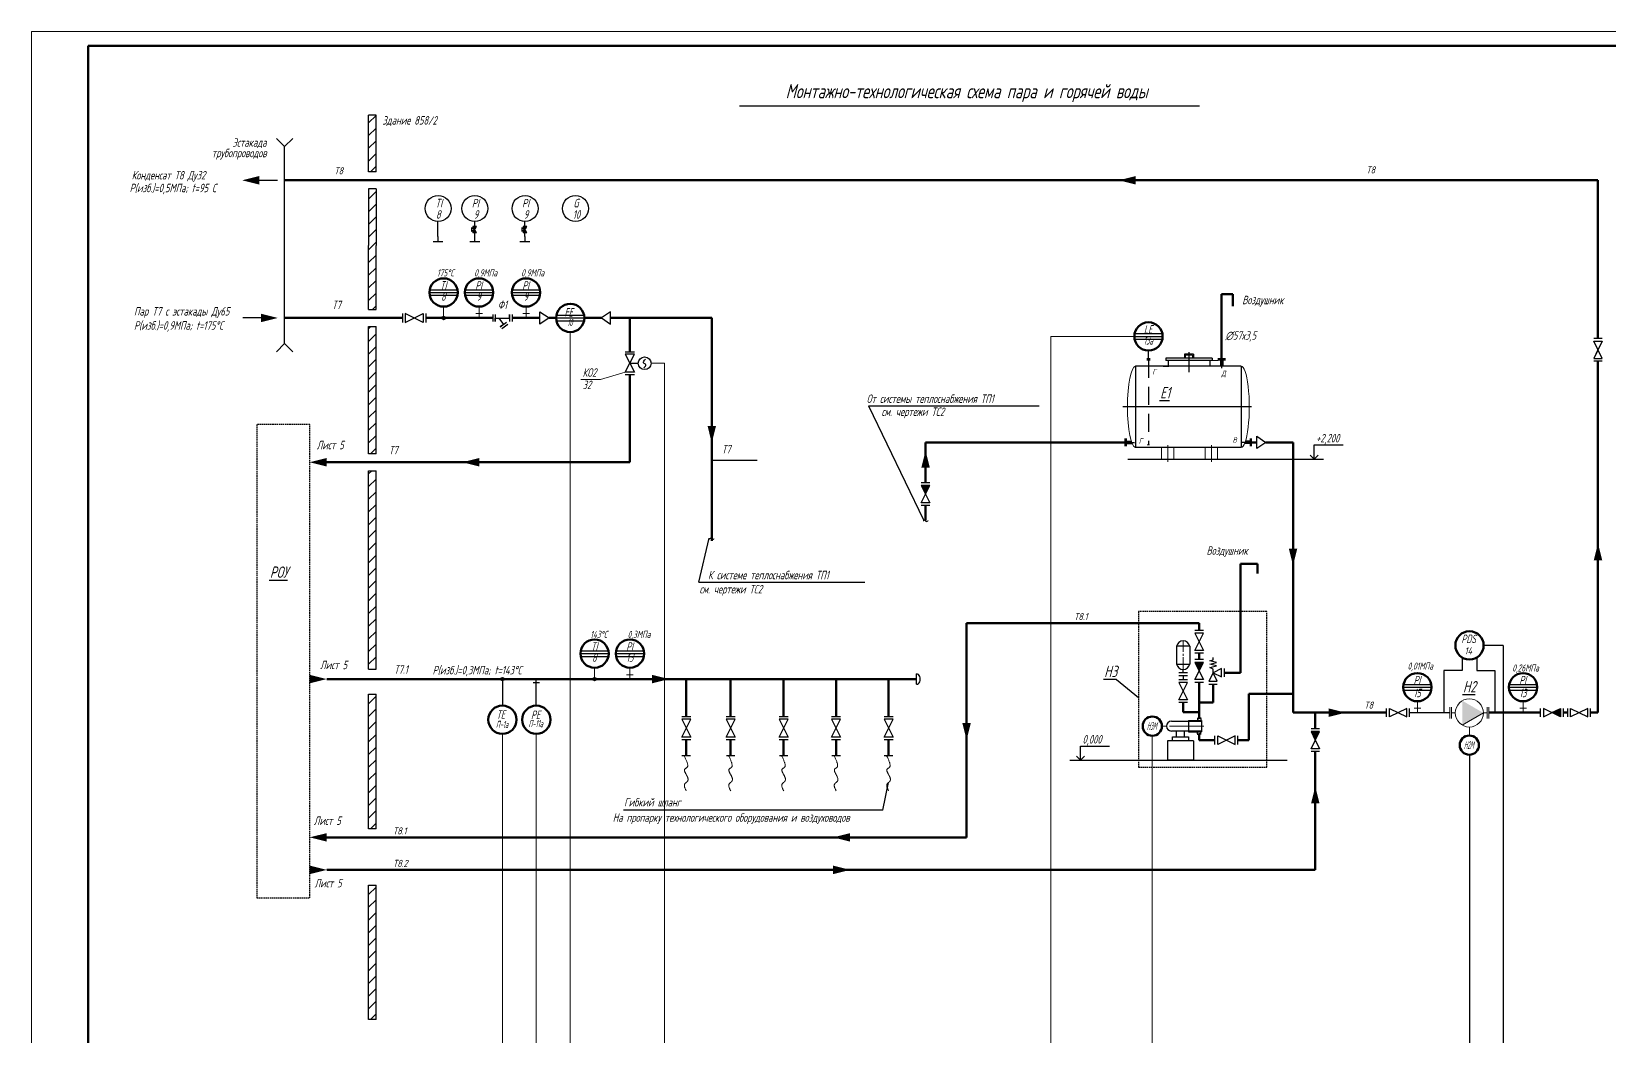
# Model space of a CAD drawing. Header units: millimetres. Extents: x -680 to 9204, y -4430 to 7779.
# Drawn here: x 3794 to 4352, y 4747 to 5103 of the extents above; entities that cross this region are included whole.
import ezdxf
from ezdxf.enums import TextEntityAlignment as Align

# ---------------------------------------------------------------- set-up
doc = ezdxf.new("R2010")
doc.units = ezdxf.units.MM
for name, pattern in [('DASHED', [0.75, 0.5, -0.25]), ('HIDDEN', [9.525, 6.35, -3.175]), ('ОСЕВАЯ', [21.5, 17, -1.5, 1.5, -1.5])]:
    doc.linetypes.add(name, pattern=pattern)
doc.layers.get('Defpoints').update_dxf_attribs({"color": 33})
for name, color, linetype in [('TX', 7, 'Continuous'), ('Слой М50', 3, 'Continuous'), ('ТХ_Арматура', 142, 'Continuous'), ('ТХ_Воздушник', 181, 'Continuous'), ('ТХ_Засечки', 1, 'Continuous'), ('ТХ_Оборудование', 6, 'Continuous'), ('ТХ_ПАР', 2, 'Continuous'), ('ТХ_Текст', 30, 'Continuous')]:
    doc.layers.add(name, color=color, linetype=linetype)
for name, color, linetype, lineweight in [('Выноска', 137, 'Continuous', 20), ('Датчики', 31, 'Continuous', 50), ('ИО_ Т8 Конденсат', 120, 'Continuous', 20), ('Связи', 95, 'Continuous', 25), ('Текст_КИП', 2, 'Continuous', 25), ('Толст.рамка', 7, 'Continuous', 60), ('Тонк.рамка', 10, 'Continuous', 20), ('ТХ_Оси', 5, 'ОСЕВАЯ', 9)]:
    doc.layers.add(name, color=color, linetype=linetype, lineweight=lineweight)
doc.styles.add('Simplex', font='simplex.shx', dxfattribs={"width": 0.7, "oblique": 15})
doc.styles.add('Симплекс', font='simplex.shx', dxfattribs={"width": 0.7, "oblique": 15, "height": 250})
pattern_1 = [(45, (32312.7787, 136424.6515), (-2.24506403, 2.24506403), [])]

# ---------------------------------------------------------------- blocks, each defined once
blk = doc.blocks.new('_GATEV')
at = {"flags": 128}
blk.add_lwpolyline([(4, -2), (-4, 2), (-4, -2), (4, 2), (4, -2)], dxfattribs=at)
blk = doc.blocks.new('A$C428F2FC1')
at = {"layer": 'Defpoints', "ltscale": 0.2}
for p, q in [((-5, -4), (5, -4)), ((-5, -5), (5, -5)), ((-5, -6), (5, -6))]:
    blk.add_line(p, q, dxfattribs=at)
at = {"layer": 'Датчики', "color": 4}
blk.add_circle((0, -5), 5, dxfattribs=at)

msp = doc.modelspace()

# ---------------------------------------------------------------- hatches: boundary and pattern name
at = {"layer": 'Связи'}
h = msp.add_hatch(color=256, dxfattribs=at)
edge = h.paths.add_edge_path()
edge.add_arc((3939.394, 5001.56), 0.606, 0, 360)
h = msp.add_hatch(color=256, dxfattribs=at)
edge = h.paths.add_edge_path()
edge.add_arc((3960.193, 4873.809), 0.606, 0, 360)
h = msp.add_hatch(color=256, dxfattribs=at)
edge = h.paths.add_edge_path()
edge.add_arc((3992.793, 4873.809), 0.606, 0, 360)
at = {"layer": 'ТХ_Арматура'}
h = msp.add_hatch(color=256, dxfattribs=at)
h.dxf.hatch_style = 1
h.paths.add_polyline_path([(4108.361, 4942.285), (4109.881, 4939.245), (4111.401, 4942.285)])
h = msp.add_hatch(color=256, dxfattribs=at)
h.dxf.hatch_style = 1
h.paths.add_polyline_path([(4205.131, 4879.734), (4206.651, 4876.694), (4208.171, 4879.734)])
h = msp.add_hatch(color=256, dxfattribs=at)
h.dxf.hatch_style = 1
h.paths.add_polyline_path([(4334.479, 4860.419), (4331.439, 4861.939), (4334.479, 4863.459)])
h = msp.add_hatch(color=256, dxfattribs=at)
h.dxf.hatch_style = 1
h.paths.add_polyline_path([(4246.213, 4855.236), (4247.733, 4852.196), (4249.253, 4855.236)])
at = {"layer": 'ТХ_Оборудование', "lineweight": 20, "ltscale": 400}
h = msp.add_hatch(color=256, dxfattribs=at)
h.dxf.hatch_style = 1
h.paths.add_polyline_path([(4299.734, 4857.521), (4307.143, 4861.869), (4299.734, 4866.147)])
at = {"layer": 'ТХ_Текст'}
h = msp.add_hatch(dxfattribs=at)
h.set_pattern_fill('ANSI31', color=256)
h.set_pattern_definition(pattern_1)
h.paths.add_polyline_path([(3915.494, 5053.258), (3915.493, 5070.503), (3915.492, 5073.312), (3912.823, 5073.312), (3912.823, 5071.282), (3912.821, 5053.259)])
h = msp.add_hatch(dxfattribs=at)
h.set_pattern_fill('ANSI31', color=256)
h.set_pattern_definition(pattern_1)
h.paths.add_polyline_path([(3915.494, 5047.259), (3915.493, 5030.014), (3915.493, 5004.56), (3912.824, 5004.56), (3912.823, 5029.236), (3912.821, 5047.259)])
h = msp.add_hatch(dxfattribs=at)
h.set_pattern_fill('ANSI31', color=256)
h.set_pattern_definition([(45, (32312.7787, 136324.9128), (-2.24506403, 2.24506403), [])])
h.paths.add_polyline_path([(3915.494, 4953.519), (3915.493, 4970.764), (3915.499, 4998.56), (3912.829, 4998.56), (3912.823, 4971.543), (3912.821, 4953.52)])
h = msp.add_hatch(dxfattribs=at)
h.set_pattern_fill('ANSI31', color=256)
h.set_pattern_definition([(45, (32150.95, 136250.9085), (-2.24506403, 2.24506403), [])])
h.paths.add_polyline_path([(3912.823, 4877.332), (3912.821, 4896.76), (3912.839, 4947.52), (3915.489, 4947.52), (3915.494, 4897.538), (3915.495, 4877.332)])
h = msp.add_hatch(dxfattribs=at)
h.set_pattern_fill('ANSI31', color=256)
h.set_pattern_definition([(45, (32312.7787, 136192.2138), (-2.24506403, 2.24506403), [])])
h.paths.add_polyline_path([(3915.494, 4820.82), (3915.493, 4838.065), (3915.501, 4868.446), (3912.823, 4868.447), (3912.823, 4838.844), (3912.821, 4820.821)])
h = msp.add_hatch(dxfattribs=at)
h.set_pattern_fill('ANSI31', color=256)
h.set_pattern_definition([(45, (32312.7787, 136124.7256), (-2.24506403, 2.24506403), [])])
h.paths.add_polyline_path([(3915.494, 4753.332), (3915.493, 4770.577), (3915.501, 4800.958), (3912.823, 4800.958), (3912.823, 4771.356), (3912.821, 4753.333)])

# ---------------------------------------------------------------- linework, layer by layer
at = {"color": 7, "ltscale": 50}
msp.add_line((4044.087, 5076.629), (4206.82, 5076.629), dxfattribs=at)
at = {"ltscale": 100}
for p, q in [((3973.45, 5003.72), (3976.69, 5001.56)), ((3976.69, 5001.56), (3973.45, 4999.4)), ((3973.461, 4999.4), (3973.461, 5003.72)), ((3998.431, 5003.72), (3995.191, 5001.56)), ((3995.191, 5001.56), (3998.431, 4999.4)), ((3998.419, 4999.4), (3998.419, 5003.72)), ((4227.045, 4955.38), (4227.045, 4959.7)), ((4227.045, 4959.7), (4230.285, 4957.54)), ((4230.285, 4957.54), (4227.045, 4955.38))]:
    msp.add_line(p, q, dxfattribs=at)
for p, q in [((4188.727, 4987.106), (4188.727, 4990.024)), ((4089.669, 4970.485), (4150.083, 4970.485)), ((4089.669, 4970.485), (4109.111, 4930.092)), ((4029.651, 4908.096), (4033.343, 4923.65)), ((4029.651, 4908.096), (4088.34, 4908.096)), ((4200.959, 4875.972), (4200.959, 4877.188)), ((4200.959, 4874.972), (4200.959, 4873.576)), ((4195.401, 4851.98), (4195.401, 4845.107)), ((4204.692, 4851.98), (4195.47, 4851.98)), ((4204.692, 4851.98), (4204.692, 4845.107)), ((4204.692, 4845.107), (4195.47, 4845.107))]:
    msp.add_line(p, q)
at = {"color": 7, "ltscale": 100}
msp.add_line((4034.251, 4951.206), (4050.264, 4951.206), dxfattribs=at)
at = {"ltscale": 100}
for points in [[(3868.158, 5050.259, 0.01, 3, 0), (3874.158, 5050.259, 0.8, 0.8, 0)], [(4178.218, 5050.259, 0.01, 3, 0), (4184.218, 5050.259, 0.8, 0.8, 0)], [(3880.756, 5001.56, 0.01, 3, 0), (3874.756, 5001.56, 0.8, 0.8, 0)], [(4034.251, 4957.359, 0.01, 3, 0), (4034.251, 4963.359, 0.8, 0.8, 0)], [(3892.052, 4950.52, 0.01, 3, 0), (3898.052, 4950.52, 0.8, 0.8, 0)], [(3946.049, 4950.52, 0.01, 3, 0), (3952.049, 4950.52, 0.8, 0.8, 0)], [(4109.881, 4954.645, 0.01, 3, 0), (4109.881, 4948.645, 0.8, 0.8, 0)], [(4347.726, 4921.844, 0.01, 3, 0), (4347.726, 4915.844, 0.8, 0.8, 0)], [(4239.857, 4913.966, 0.01, 3, 0), (4239.857, 4919.966, 0.8, 0.8, 0)], [(3898.052, 4873.809, 0.01, 3, 0), (3892.052, 4873.809, 0.8, 0.8, 0)], [(4019.072, 4873.809, 0.01, 3, 0), (4013.072, 4873.809, 0.8, 0.8, 0)], [(4258.466, 4861.939, 0.01, 3, 0), (4252.466, 4861.939, 0.8, 0.8, 0)], [(4124.381, 4852.28, 0.01, 3, 0), (4124.381, 4858.28, 0.8, 0.8, 0)], [(4247.733, 4835.827, 0.01, 3, 0), (4247.733, 4829.827, 0.8, 0.8, 0)], [(3892.052, 4817.821, 0.01, 3, 0), (3898.052, 4817.821, 0.8, 0.8, 0)], [(4077.175, 4817.821, 0.01, 3, 0), (4083.175, 4817.821, 0.8, 0.8, 0)], [(3898.052, 4806.321, 0.01, 3, 0), (3892.052, 4806.321, 0.8, 0.8, 0)], [(4083.175, 4806.321, 0.01, 3, 0), (4077.175, 4806.321, 0.8, 0.8, 0)]]:
    msp.add_lwpolyline(points, format="xyseb", dxfattribs=at)
at = {"const_width": 0.5}
msp.add_lwpolyline([(4281.056, 4861.939), (4282.725, 4861.939)], dxfattribs=at)
at = {"layer": 'Defpoints', "ltscale": 100}
for p, q in [((3937.407, 5030.412), (3937.407, 5035.717)), ((3950.409, 5030.412), (3950.409, 5035.717)), ((3968.157, 5030.412), (3968.157, 5035.717))]:
    msp.add_line(p, q, dxfattribs=at)
at = {"layer": 'Defpoints'}
for p, q in [((3949.31, 5033.493), (3949.31, 5032.144)), ((3950.409, 5032.818), (3949.31, 5033.493)), ((3950.409, 5032.818), (3949.31, 5032.144)), ((3951.083, 5033.917), (3949.734, 5033.917)), ((3951.083, 5031.719), (3949.734, 5033.917)), ((3949.734, 5031.719), (3951.083, 5033.917)), ((3951.083, 5031.719), (3949.734, 5031.719)), ((3967.058, 5033.493), (3967.058, 5032.144)), ((3968.157, 5032.818), (3967.058, 5033.493)), ((3968.157, 5032.818), (3967.058, 5032.144)), ((3968.831, 5033.917), (3967.482, 5033.917)), ((3968.831, 5031.719), (3967.482, 5033.917)), ((3967.482, 5031.719), (3968.831, 5033.917)), ((3968.831, 5031.719), (3967.482, 5031.719))]:
    msp.add_line(p, q, dxfattribs=at)
at = {"layer": 'Defpoints', "const_width": 0.5}
for points in [[(3937.407, 5028.514), (3937.407, 5030.412)], [(3950.409, 5028.514), (3950.409, 5030.412)], [(3968.157, 5028.514), (3968.157, 5030.412)], [(3935.6, 5028.514), (3939.213, 5028.514)], [(3948.602, 5028.514), (3952.215, 5028.514)], [(3966.35, 5028.514), (3969.963, 5028.514)]]:
    msp.add_lwpolyline(points, dxfattribs=at)
at = {"layer": 'Defpoints', "ltscale": 100}
for centre in [(3937.46, 5040.28), (3950.462, 5040.28), (3968.21, 5040.28), (3986.035, 5040.28)]:
    msp.add_circle(centre, 4.589, dxfattribs=at)
at = {"layer": 'Выноска'}
for p, q in [((3939.393, 5005.567), (3939.394, 5001.56)), ((3950.744, 5003.102), (3953.104, 5003.102)), ((3951.924, 5005.567), (3951.924, 5001.56)), ((3967.371, 5003.102), (3969.731, 5003.102)), ((3968.55, 5005.567), (3968.551, 5001.56)), ((3984.191, 4996.56), (3984.191, 4607.27)), ((4154.174, 4995.024), (4154.172, 4614.056)), ((4183.727, 4995.024), (4154.174, 4995.024)), ((4012.762, 4985.526), (4017.501, 4985.526)), ((4017.501, 4985.526), (4017.5, 4585.949)), ((3994.853, 4979.807), (3987.945, 4979.807)), ((3994.853, 4979.807), (4003.659, 4982.326)), ((3992.792, 4877.815), (3992.793, 4873.809)), ((4004.143, 4875.35), (4006.503, 4875.35)), ((4005.323, 4877.815), (4005.323, 4873.809)), ((4282.661, 4863.481), (4285.02, 4863.481)), ((4283.84, 4865.946), (4283.841, 4861.939)), ((4320.051, 4863.481), (4322.411, 4863.481)), ((4321.23, 4865.946), (4321.231, 4861.939)), ((4195.107, 4857.164), (4193.482, 4857.164)), ((4302.221, 4856.855), (4302.221, 4853.863)), ((3960.193, 4854.441), (3960.193, 4591.118)), ((3972.192, 4854.441), (3972.192, 4624.299)), ((4190.076, 4853.758), (4190.076, 4661.779))]:
    msp.add_line(p, q, dxfattribs=at)
at = {"layer": 'Датчики', "color": 4}
msp.add_circle((4302.272, 4885.739), 5, dxfattribs=at)
at = {"layer": 'Датчики'}
for centre, radius in [((3960.193, 4859.441), 5), ((3972.192, 4859.441), 5), ((4190.076, 4857.164), 3.406), ((4302.221, 4850.457), 3.406)]:
    msp.add_circle(centre, radius, dxfattribs=at)
at = {"layer": 'ИО_ Т8 Конденсат', "lineweight": 50}
for p, q in [((3968.936, 5050.259), (3883.158, 5050.259)), ((4347.726, 5050.259), (3968.936, 5050.259)), ((4347.726, 4994.348), (4347.726, 5050.259)), ((4347.726, 4887.904), (4347.726, 4986.268)), ((4109.881, 4943.285), (4109.881, 4957.54)), ((4109.881, 4948.562), (4109.881, 4957.54)), ((4109.881, 4957.54), (4180.477, 4957.54)), ((4227.045, 4957.54), (4225.185, 4957.54)), ((4230.285, 4957.54), (4239.857, 4957.54)), ((4239.857, 4957.54), (4239.857, 4948.378)), ((4239.857, 4948.378), (4239.857, 4909.786)), ((4109.881, 4930.118), (4109.881, 4935.205)), ((4221.27, 4876.063), (4221.27, 4914.569)), ((4221.27, 4914.569), (4227.233, 4914.569)), ((4227.233, 4914.569), (4227.233, 4911.177)), ((4239.857, 4909.786), (4239.857, 4865.279)), ((4206.651, 4893.643), (4124.381, 4893.643)), ((4124.381, 4893.643), (4124.381, 4817.821)), ((4206.651, 4891.005), (4206.651, 4893.643)), ((4347.726, 4887.904), (4347.726, 4861.937)), ((4206.651, 4880.734), (4206.651, 4882.925)), ((4206.651, 4859.965), (4206.651, 4872.654)), ((4215.579, 4876.063), (4221.27, 4876.063)), ((4211.579, 4872.062), (4211.579, 4865.496)), ((4224.274, 4868.548), (4239.857, 4868.548)), ((4224.274, 4852.162), (4224.274, 4868.548)), ((4200.959, 4865.496), (4200.959, 4862.13)), ((4206.651, 4862.13), (4200.959, 4862.13)), ((4206.651, 4865.496), (4211.579, 4865.496)), ((4239.857, 4865.279), (4239.857, 4861.939)), ((4239.857, 4861.939), (4272.976, 4861.939)), ((4247.733, 4856.236), (4247.733, 4861.939)), ((4272.976, 4861.939), (4266.867, 4861.939)), ((4309.103, 4861.939), (4327.399, 4861.939)), ((4335.479, 4861.939), (4337.013, 4861.939)), ((4347.726, 4861.937), (4345.093, 4861.937)), ((4206.651, 4854.363), (4206.651, 4852.162)), ((4206.651, 4852.162), (4212.249, 4852.162)), ((4220.329, 4852.162), (4224.274, 4852.162)), ((4247.733, 4806.321), (4247.733, 4848.156)), ((3898.052, 4817.821), (4124.381, 4817.821)), ((3898.052, 4806.321), (4247.733, 4806.321)), ((4247.733, 4806.321), (4124.381, 4806.321))]:
    msp.add_line(p, q, dxfattribs=at)
at = {"layer": 'ИО_ Т8 Конденсат', "lineweight": 50, "const_width": 0.5}
msp.add_lwpolyline([(4281.056, 4861.939), (4295.338, 4861.939)], dxfattribs=at)
at = {"layer": 'Связи'}
for p, q in [((4314.221, 4885.739), (4307.272, 4885.739)), ((4314.221, 4885.739), (4314.222, 4591.143)), ((4299.677, 4881.466), (4299.677, 4876.807)), ((4304.868, 4881.466), (4304.868, 4876.807)), ((3960.193, 4873.809), (3960.193, 4864.441)), ((3971.102, 4872.65), (3973.282, 4872.65)), ((3972.192, 4864.441), (3972.192, 4873.809)), ((4299.677, 4876.807), (4293.253, 4876.807)), ((4293.253, 4876.807), (4293.253, 4861.939)), ((4304.868, 4876.807), (4311.292, 4876.807)), ((4311.292, 4876.807), (4311.292, 4861.939))]:
    msp.add_line(p, q, dxfattribs=at)
at = {"layer": 'Связи', "color": 4}
msp.add_line((4302.221, 4847.052), (4302.221, 4665.871), dxfattribs=at)
at = {"layer": 'Связи'}
for centre in [(3939.394, 5001.56), (3960.193, 4873.809), (3992.793, 4873.809)]:
    msp.add_circle(centre, 0.606, dxfattribs=at)
at = {"layer": 'Толст.рамка'}
for p, q in [((3813.642, 4513.877), (3813.642, 5097.877)), ((3813.642, 5097.877), (4629.642, 5097.877))]:
    msp.add_line(p, q, dxfattribs=at)
at = {"layer": 'Тонк.рамка'}
for p, q in [((3793.642, 4508.877), (3793.642, 5102.877)), ((3793.642, 5102.877), (4634.642, 5102.877))]:
    msp.add_line(p, q, dxfattribs=at)
at = {"layer": 'ТХ_Арматура'}
for p, q in [((3924.922, 4999.96), (3924.922, 5003.16)), ((3933.105, 5003.16), (3933.105, 4999.96)), ((3956.828, 5002.828), (3956.828, 5000.293)), ((3963.588, 5002.828), (3963.588, 5000.293)), ((3959.943, 4997.79), (3962.126, 4999.376)), ((3959.943, 4997.79), (3962.126, 4999.376)), ((3959.943, 4997.79), (3962.126, 4999.376)), ((3959.943, 4997.79), (3962.126, 4999.376)), ((4349.246, 4994.348), (4346.206, 4994.348)), ((4349.246, 4987.268), (4346.206, 4993.348)), ((4346.206, 4993.348), (4349.246, 4993.348)), ((4346.206, 4993.348), (4349.246, 4993.348)), ((4346.206, 4993.348), (4349.246, 4993.348)), ((4349.246, 4993.348), (4346.206, 4987.268)), ((4347.726, 4990.308), (4346.206, 4987.268)), ((4349.246, 4987.268), (4347.726, 4990.308)), ((4003.659, 4989.588), (4006.859, 4989.588)), ((4005.259, 4985.526), (4008.262, 4985.526)), ((4005.259, 4985.526), (4008.262, 4985.526)), ((4346.206, 4987.268), (4349.246, 4987.268)), ((4346.206, 4987.268), (4349.246, 4987.268)), ((4346.206, 4987.268), (4349.246, 4987.268)), ((4349.246, 4986.268), (4346.206, 4986.268)), ((4006.859, 4981.405), (4003.659, 4981.405)), ((4111.401, 4943.285), (4108.361, 4943.285)), ((4108.361, 4942.285), (4111.401, 4936.205)), ((4108.361, 4936.205), (4111.401, 4942.285)), ((4111.401, 4942.285), (4108.361, 4942.285)), ((4111.401, 4942.285), (4108.361, 4942.285)), ((4111.401, 4942.285), (4108.361, 4942.285)), ((4108.361, 4942.285), (4109.881, 4939.245)), ((4109.881, 4939.245), (4111.401, 4942.285)), ((4111.401, 4936.205), (4108.361, 4936.205)), ((4111.401, 4936.205), (4108.361, 4936.205)), ((4111.401, 4935.205), (4108.361, 4935.205)), ((4111.401, 4935.205), (4108.361, 4935.205)), ((4111.401, 4936.205), (4109.881, 4936.205)), ((4208.171, 4891.005), (4205.131, 4891.005)), ((4205.131, 4890.005), (4208.171, 4883.925)), ((4205.131, 4890.005), (4208.171, 4883.925)), ((4205.131, 4883.925), (4208.171, 4890.005)), ((4208.171, 4890.005), (4205.131, 4890.005)), ((4208.171, 4890.005), (4205.131, 4890.005)), ((4205.131, 4883.925), (4208.171, 4890.005)), ((4208.171, 4883.925), (4205.131, 4883.925)), ((4208.171, 4883.925), (4205.131, 4883.925)), ((4208.171, 4883.925), (4205.131, 4883.925)), ((4208.171, 4882.925), (4205.131, 4882.925)), ((4208.171, 4882.925), (4205.131, 4882.925)), ((4208.171, 4880.734), (4205.131, 4880.734)), ((4205.131, 4879.734), (4208.171, 4873.654)), ((4205.131, 4873.654), (4208.171, 4879.734)), ((4208.171, 4879.734), (4205.131, 4879.734)), ((4208.171, 4879.734), (4205.131, 4879.734)), ((4208.171, 4879.734), (4205.131, 4879.734)), ((4205.131, 4879.734), (4206.651, 4876.694)), ((4206.651, 4876.694), (4208.171, 4879.734)), ((4202.479, 4875.972), (4199.439, 4875.972)), ((4202.479, 4874.972), (4199.439, 4874.972)), ((4202.479, 4874.972), (4199.439, 4874.972)), ((4202.479, 4874.972), (4199.439, 4874.972)), ((4202.479, 4873.576), (4199.439, 4873.576)), ((4199.439, 4872.576), (4202.479, 4866.496)), ((4199.439, 4866.496), (4202.479, 4872.576)), ((4202.479, 4872.576), (4199.439, 4872.576)), ((4202.479, 4872.576), (4199.439, 4872.576)), ((4202.479, 4872.576), (4199.439, 4872.576)), ((4199.439, 4872.576), (4200.959, 4869.536)), ((4200.959, 4869.536), (4202.479, 4872.576)), ((4208.171, 4873.654), (4205.131, 4873.654)), ((4208.171, 4873.654), (4205.131, 4873.654)), ((4208.171, 4872.654), (4205.131, 4872.654)), ((4208.171, 4872.654), (4205.131, 4872.654)), ((4208.171, 4873.654), (4206.651, 4873.654)), ((4211.579, 4876.063), (4210.079, 4873.063)), ((4210.079, 4873.063), (4213.079, 4873.063)), ((4214.579, 4877.563), (4211.579, 4876.063)), ((4211.579, 4876.063), (4214.579, 4874.563)), ((4213.079, 4873.063), (4211.579, 4876.063)), ((4214.579, 4874.563), (4214.579, 4877.563)), ((4215.579, 4874.563), (4215.579, 4877.563)), ((4210.079, 4872.063), (4213.079, 4872.063)), ((4202.479, 4866.496), (4199.439, 4866.496)), ((4202.479, 4866.496), (4199.439, 4866.496)), ((4202.479, 4865.496), (4199.439, 4865.496)), ((4202.479, 4865.496), (4199.439, 4865.496)), ((4202.479, 4866.496), (4200.959, 4866.496)), ((4272.976, 4860.419), (4272.976, 4863.459)), ((4273.976, 4863.459), (4280.056, 4860.419)), ((4273.976, 4863.459), (4280.056, 4860.419)), ((4280.056, 4863.459), (4273.976, 4860.419)), ((4273.976, 4860.419), (4273.976, 4863.459)), ((4273.976, 4860.419), (4273.976, 4863.459)), ((4280.056, 4863.459), (4273.976, 4860.419)), ((4280.056, 4860.419), (4280.056, 4863.459)), ((4280.056, 4860.419), (4280.056, 4863.459)), ((4280.056, 4860.419), (4280.056, 4863.459)), ((4281.056, 4860.419), (4281.056, 4863.459)), ((4281.056, 4860.419), (4281.056, 4863.459)), ((4327.399, 4860.419), (4327.399, 4863.459)), ((4334.479, 4860.419), (4328.399, 4863.459)), ((4328.399, 4863.459), (4328.399, 4860.419)), ((4328.399, 4863.459), (4328.399, 4860.419)), ((4328.399, 4863.459), (4328.399, 4860.419)), ((4328.399, 4860.419), (4334.479, 4863.459)), ((4331.439, 4861.939), (4334.479, 4863.459)), ((4334.479, 4860.419), (4331.439, 4861.939)), ((4334.479, 4863.459), (4334.479, 4860.419)), ((4334.479, 4863.459), (4334.479, 4860.419)), ((4334.479, 4863.459), (4334.479, 4860.419)), ((4335.479, 4860.419), (4335.479, 4863.459)), ((4337.013, 4860.417), (4337.013, 4863.457)), ((4338.013, 4863.457), (4344.093, 4860.417)), ((4338.013, 4863.457), (4344.093, 4860.417)), ((4344.093, 4863.457), (4338.013, 4860.417)), ((4338.013, 4860.417), (4338.013, 4863.457)), ((4338.013, 4860.417), (4338.013, 4863.457)), ((4344.093, 4863.457), (4338.013, 4860.417)), ((4344.093, 4860.417), (4344.093, 4863.457)), ((4344.093, 4860.417), (4344.093, 4863.457)), ((4344.093, 4860.417), (4344.093, 4863.457)), ((4345.093, 4860.417), (4345.093, 4863.457)), ((4345.093, 4860.417), (4345.093, 4863.457)), ((4023.613, 4860.53), (4026.813, 4860.53)), ((4039.323, 4860.53), (4042.523, 4860.53)), ((4058.074, 4860.53), (4061.274, 4860.53)), ((4076.639, 4860.53), (4079.839, 4860.53)), ((4095.204, 4860.53), (4098.404, 4860.53)), ((4249.253, 4856.236), (4246.213, 4856.236)), ((4026.813, 4852.347), (4023.613, 4852.347)), ((4042.523, 4852.347), (4039.323, 4852.347)), ((4061.274, 4852.347), (4058.074, 4852.347)), ((4079.839, 4852.347), (4076.639, 4852.347)), ((4098.404, 4852.347), (4095.204, 4852.347)), ((4212.249, 4850.642), (4212.249, 4853.682)), ((4212.249, 4850.642), (4212.249, 4853.682)), ((4219.329, 4853.682), (4213.249, 4850.642)), ((4219.329, 4853.682), (4213.249, 4850.642)), ((4213.249, 4850.642), (4213.249, 4853.682)), ((4213.249, 4850.642), (4213.249, 4853.682)), ((4213.249, 4850.642), (4213.249, 4853.682)), ((4213.249, 4853.682), (4219.329, 4850.642)), ((4213.249, 4853.682), (4219.329, 4850.642)), ((4219.329, 4850.642), (4219.329, 4853.682)), ((4219.329, 4850.642), (4219.329, 4853.682)), ((4220.329, 4850.642), (4220.329, 4853.682)), ((4246.213, 4855.236), (4249.253, 4849.156)), ((4246.213, 4849.156), (4249.253, 4855.236)), ((4249.253, 4855.236), (4246.213, 4855.236)), ((4249.253, 4855.236), (4246.213, 4855.236)), ((4249.253, 4855.236), (4246.213, 4855.236)), ((4246.213, 4855.236), (4247.733, 4852.196)), ((4247.733, 4852.196), (4249.253, 4855.236)), ((4023.693, 4846.745), (4026.733, 4846.745)), ((4023.693, 4846.745), (4026.733, 4846.745)), ((4023.693, 4846.745), (4026.733, 4846.745)), ((4023.693, 4846.745), (4026.733, 4846.745)), ((4023.693, 4846.745), (4026.733, 4846.745)), ((4023.693, 4846.745), (4026.733, 4846.745)), ((4039.403, 4846.745), (4042.443, 4846.745)), ((4039.403, 4846.745), (4042.443, 4846.745)), ((4039.403, 4846.745), (4042.443, 4846.745)), ((4039.403, 4846.745), (4042.443, 4846.745)), ((4039.403, 4846.745), (4042.443, 4846.745)), ((4039.403, 4846.745), (4042.443, 4846.745)), ((4058.154, 4846.745), (4061.194, 4846.745)), ((4058.154, 4846.745), (4061.194, 4846.745)), ((4058.154, 4846.745), (4061.194, 4846.745)), ((4058.154, 4846.745), (4061.194, 4846.745)), ((4058.154, 4846.745), (4061.194, 4846.745)), ((4058.154, 4846.745), (4061.194, 4846.745)), ((4076.719, 4846.745), (4079.759, 4846.745)), ((4076.719, 4846.745), (4079.759, 4846.745)), ((4076.719, 4846.745), (4079.759, 4846.745)), ((4076.719, 4846.745), (4079.759, 4846.745)), ((4076.719, 4846.745), (4079.759, 4846.745)), ((4076.719, 4846.745), (4079.759, 4846.745)), ((4095.284, 4846.745), (4098.324, 4846.745)), ((4095.284, 4846.745), (4098.324, 4846.745)), ((4095.284, 4846.745), (4098.324, 4846.745)), ((4095.284, 4846.745), (4098.324, 4846.745)), ((4095.284, 4846.745), (4098.324, 4846.745)), ((4095.284, 4846.745), (4098.324, 4846.745)), ((4249.253, 4849.156), (4246.213, 4849.156)), ((4249.253, 4849.156), (4246.213, 4849.156)), ((4249.253, 4848.156), (4246.213, 4848.156)), ((4249.253, 4848.156), (4246.213, 4848.156)), ((4249.253, 4849.156), (4247.733, 4849.156))]:
    msp.add_line(p, q, dxfattribs=at)
at = {"layer": 'ТХ_Арматура', "flags": 128}
for points in [[(3957.621, 5002.804), (3957.621, 5000.274), (3957.621, 5001.539), (3962.681, 5001.539), (3962.681, 5002.804), (3962.681, 5000.274)], [(3957.621, 5002.804), (3957.621, 5000.274), (3957.621, 5001.539), (3962.681, 5001.539), (3962.681, 5002.804), (3962.681, 5000.274)], [(3957.621, 5002.804), (3957.621, 5000.274), (3957.621, 5001.539), (3962.681, 5001.539), (3962.681, 5002.804), (3962.681, 5000.274)], [(3957.621, 5002.804), (3957.621, 5000.274), (3957.621, 5001.539), (3962.681, 5001.539), (3962.681, 5002.804), (3962.681, 5000.274)], [(3958.886, 5001.539), (3960.539, 4999.265), (3959.447, 4998.472), (3961.63, 5000.058)], [(3958.886, 5001.539), (3960.539, 4999.265), (3959.447, 4998.472), (3961.63, 5000.058)], [(3958.886, 5001.539), (3960.539, 4999.265), (3959.447, 4998.472), (3961.63, 5000.058)], [(3958.886, 5001.539), (3960.539, 4999.265), (3959.447, 4998.472), (3961.63, 5000.058)]]:
    msp.add_lwpolyline(points, dxfattribs=at)
at = {"layer": 'ТХ_Арматура'}
msp.add_lwpolyline([(4211.579, 4876.063), (4211.579, 4877.263), (4210.379, 4877.863), (4212.779, 4878.463), (4210.379, 4879.063), (4212.779, 4879.663), (4210.379, 4880.263), (4211.579, 4880.563), (4211.579, 4881.463)], dxfattribs=at)
msp.add_circle((4010.512, 4985.526), 2.25, dxfattribs=at)
msp.add_circle((4010.512, 4985.526), 2.25, dxfattribs=at)
msp.add_spline([(4010.222, 4983.965), (4010.938, 4985.021), (4010.108, 4985.663), (4010.787, 4986.946)], degree=3, dxfattribs=at)
msp.add_spline([(4010.222, 4983.965), (4010.938, 4985.021), (4010.108, 4985.663), (4010.787, 4986.946)], degree=3, dxfattribs=at)
at = {"layer": 'ТХ_Воздушник', "lineweight": 50}
for p, q in [((4214.593, 4994.504), (4214.593, 5009.966)), ((4214.593, 5009.966), (4218.539, 5009.966)), ((4218.539, 5009.966), (4218.539, 5005.71)), ((4214.593, 4987.106), (4214.593, 4994.504))]:
    msp.add_line(p, q, dxfattribs=at)
at = {"layer": 'ТХ_Засечки'}
for p, q in [((3883.158, 5062.181), (3880.294, 5065.092)), ((3883.158, 5062.181), (3886.023, 5065.092)), ((3883.158, 4992.488), (3883.158, 5062.181)), ((3883.158, 4992.488), (3880.294, 4989.577)), ((3883.158, 4992.488), (3886.023, 4989.577))]:
    msp.add_line(p, q, dxfattribs=at)
at = {"layer": 'ТХ_Оборудование'}
for p, q in [((4184.18, 4984.465), (4184.18, 4955.753)), ((4205.026, 4984.465), (4184.18, 4984.465)), ((4186.391, 4984.465), (4184.18, 4984.465)), ((4189.353, 4987.106), (4188.101, 4987.106)), ((4189.353, 4986.68), (4188.101, 4986.68)), ((4193.974, 4984.465), (4195.9, 4984.465)), ((4211.236, 4987.325), (4194.82, 4987.325)), ((4194.82, 4987.325), (4194.82, 4986.52)), ((4211.236, 4986.52), (4194.82, 4986.52)), ((4195.684, 4986.506), (4195.684, 4984.454)), ((4202.739, 4984.465), (4201.432, 4984.465)), ((4204.597, 4988.711), (4201.46, 4988.711)), ((4201.46, 4988.711), (4201.46, 4987.325)), ((4204.329, 4988.453), (4201.729, 4988.453)), ((4201.729, 4988.453), (4201.729, 4987.325)), ((4204.329, 4988.453), (4204.329, 4987.325)), ((4204.597, 4988.711), (4204.597, 4987.325)), ((4221.481, 4984.465), (4205.007, 4984.465)), ((4208.303, 4984.465), (4205.302, 4984.465)), ((4211.565, 4984.465), (4209.64, 4984.465)), ((4210.372, 4986.506), (4210.372, 4984.454)), ((4211.236, 4987.325), (4211.236, 4986.52)), ((4215.969, 4987.106), (4213.218, 4987.106)), ((4215.969, 4986.68), (4213.218, 4986.68)), ((4215.219, 4987.106), (4213.968, 4987.106)), ((4215.219, 4986.68), (4213.968, 4986.68)), ((4221.481, 4984.465), (4221.481, 4955.753)), ((4180.477, 4956.164), (4180.477, 4958.916)), ((4180.477, 4956.914), (4180.477, 4958.166)), ((4180.902, 4956.164), (4180.902, 4958.916)), ((4180.902, 4956.914), (4180.902, 4958.166)), ((4224.759, 4956.164), (4224.759, 4958.916)), ((4225.185, 4956.164), (4225.185, 4958.916)), ((4221.481, 4955.753), (4184.18, 4955.753)), ((4203.347, 4885.403), (4198.651, 4885.403)), ((4198.651, 4885.403), (4198.651, 4879.129)), ((4203.347, 4885.403), (4203.347, 4879.129)), ((4198.649, 4879.141), (4203.349, 4879.141)), ((4196.835, 4858.892), (4207.453, 4858.892)), ((4198.299, 4858.892), (4205.499, 4858.892)), ((4198.305, 4858.892), (4205.505, 4858.892)), ((4202.876, 4859.207), (4207.453, 4859.207)), ((4202.876, 4859.207), (4202.876, 4855.111)), ((4205.941, 4859.965), (4206.651, 4859.965)), ((4205.941, 4859.859), (4206.651, 4859.859)), ((4206.092, 4859.859), (4206.092, 4859.214)), ((4207.337, 4859.965), (4206.651, 4859.965)), ((4207.337, 4859.859), (4206.651, 4859.859)), ((4207.21, 4859.859), (4207.21, 4859.214)), ((4207.453, 4859.207), (4207.453, 4855.111)), ((4207.453, 4855.436), (4196.835, 4855.436)), ((4197.167, 4851.98), (4197.167, 4853.42)), ((4197.167, 4853.42), (4202.927, 4853.42)), ((4205.499, 4855.436), (4198.299, 4855.436)), ((4205.505, 4855.436), (4198.305, 4855.436)), ((4198.607, 4853.42), (4198.607, 4855.436)), ((4201.487, 4853.42), (4201.487, 4855.436)), ((4202.876, 4855.111), (4207.453, 4855.111)), ((4202.927, 4853.42), (4202.927, 4851.98)), ((4205.941, 4854.469), (4206.651, 4854.469)), ((4205.941, 4854.363), (4206.651, 4854.363)), ((4206.092, 4854.469), (4206.092, 4855.114)), ((4207.337, 4854.469), (4206.651, 4854.469)), ((4207.337, 4854.363), (4206.651, 4854.363)), ((4207.21, 4854.469), (4207.21, 4855.114))]:
    msp.add_line(p, q, dxfattribs=at)
at = {"layer": 'ТХ_Оборудование', "linetype": 'HIDDEN'}
msp.add_line((4188.727, 4986.68), (4188.727, 4956.663), dxfattribs=at)
at = {"layer": 'ТХ_Оборудование', "ltscale": 4}
for p, q in [((4203.028, 4989.465), (4203.028, 4982.36)), ((4214.184, 4986.68), (4214.184, 4984.465)), ((4215.003, 4986.68), (4215.003, 4984.465)), ((4180.902, 4957.949), (4182.624, 4957.949)), ((4180.902, 4957.54), (4183.82, 4957.54)), ((4180.902, 4957.13), (4182.923, 4957.13)), ((4224.759, 4957.54), (4221.842, 4957.54)), ((4224.759, 4957.13), (4222.738, 4957.13)), ((4224.759, 4957.949), (4223.037, 4957.949))]:
    msp.add_line(p, q, dxfattribs=at)
at = {"layer": 'ТХ_Оборудование', "lineweight": 20, "ltscale": 400}
for p, q in [((4211.236, 4986.52), (4213.329, 4986.52)), ((4189.136, 4956.663), (4188.317, 4956.663)), ((4195.6, 4956.541), (4195.6, 4950.608)), ((4210.968, 4956.541), (4210.968, 4950.608)), ((4193.374, 4955.753), (4193.374, 4951.63)), ((4197.686, 4951.63), (4193.374, 4951.63)), ((4197.686, 4955.753), (4197.686, 4951.63)), ((4208.788, 4955.753), (4208.788, 4951.63)), ((4213.1, 4951.63), (4208.788, 4951.63)), ((4213.1, 4955.753), (4213.1, 4951.63)), ((4295.338, 4863.831), (4295.338, 4859.838)), ((4295.338, 4861.834), (4295.338, 4859.838)), ((4295.908, 4861.834), (4295.908, 4863.831)), ((4297.242, 4861.834), (4295.908, 4861.834)), ((4295.908, 4861.834), (4295.908, 4859.838)), ((4299.734, 4857.521), (4307.199, 4861.837)), ((4307.199, 4861.834), (4308.533, 4861.834)), ((4308.533, 4861.834), (4308.533, 4863.831)), ((4308.533, 4861.834), (4308.533, 4859.838)), ((4309.103, 4861.834), (4309.103, 4863.831)), ((4309.103, 4860.349), (4309.103, 4863.32)), ((4309.103, 4861.834), (4309.103, 4859.838))]:
    msp.add_line(p, q, dxfattribs=at)
at = {"layer": 'ТХ_Оборудование', "ltscale": 200}
for p, q in [((4214.593, 4986.68), (4214.593, 4983.76)), ((4225.216, 4970.109), (4179.678, 4970.109))]:
    msp.add_line(p, q, dxfattribs=at)
at = {"layer": 'ТХ_Оборудование', "lineweight": 20, "ltscale": 400}
msp.add_circle((4302.221, 4861.834), 4.979, dxfattribs=at)
at = {"layer": 'ТХ_Оборудование'}
for centre, radius, start, end in [((4200.999, 4884.968), 2.388, 10.49628, 169.50372), ((4200.999, 4879.578), 2.39, 190.53037, 349.46963), ((4196.835, 4857.164), 1.728, 90, 270)]:
    msp.add_arc(centre, radius, start, end, dxfattribs=at)
at = {"layer": 'ТХ_Оборудование', "lineweight": 20, "ltscale": 400, "extrusion": (0, 0, -1)}
for centre, ratio, start_param, end_param in [((4184.18, 4970.109), 0.2019567, 3.1415927, 6.2831853), ((4221.512, 4970.109), 0.1998343, 6.2725645, 9.4353988)]:
    msp.add_ellipse(centre, major_axis=(0, 14.356), ratio=ratio, start_param=start_param, end_param=end_param, dxfattribs=at)
at = {"layer": 'ТХ_Оси'}
for p, q in [((4200.999, 4883.47), (4200.999, 4887.356)), ((4200.999, 4882.03), (4200.999, 4882.75)), ((4200.999, 4877.188), (4200.999, 4881.558)), ((4196.107, 4857.164), (4208.299, 4857.164))]:
    msp.add_line(p, q, dxfattribs=at)
for points, knots in [([(4024.511, 4846.745), (4025.194, 4845.25), (4026.41, 4842.587), (4024.06, 4842.123), (4024.791, 4840.797), (4025.225, 4840.01)], [0, 0, 0, 0, 1.8083688, 3.2225824, 5.2841352, 5.2841352, 5.2841352, 5.2841352]), ([(4040.221, 4846.745), (4040.904, 4845.25), (4042.12, 4842.587), (4039.77, 4842.123), (4040.501, 4840.797), (4040.935, 4840.01)], [0, 0, 0, 0, 1.8083688, 3.2225824, 5.2841352, 5.2841352, 5.2841352, 5.2841352]), ([(4058.972, 4846.745), (4059.655, 4845.25), (4060.871, 4842.587), (4058.521, 4842.123), (4059.252, 4840.797), (4059.686, 4840.01)], [0, 0, 0, 0, 1.8083688, 3.2225824, 5.2841352, 5.2841352, 5.2841352, 5.2841352]), ([(4077.537, 4846.745), (4078.22, 4845.25), (4079.436, 4842.587), (4077.086, 4842.123), (4077.817, 4840.797), (4078.251, 4840.01)], [0, 0, 0, 0, 1.8083688, 3.2225824, 5.2841352, 5.2841352, 5.2841352, 5.2841352]), ([(4096.103, 4846.745), (4096.785, 4845.25), (4098.002, 4842.587), (4095.651, 4842.123), (4096.382, 4840.797), (4096.816, 4840.01)], [0, 0, 0, 0, 1.8083688, 3.2225824, 5.2841352, 5.2841352, 5.2841352, 5.2841352]), ([(4025.225, 4840.01), (4025.659, 4839.182), (4026.36, 4837.845), (4024.024, 4836.629), (4024.756, 4835.199), (4025.225, 4834.281)], [0, 0, 0, 0, 2.3048861, 3.7190997, 6.2480496, 6.2480496, 6.2480496, 6.2480496]), ([(4040.935, 4840.01), (4041.369, 4839.182), (4042.07, 4837.845), (4039.734, 4836.629), (4040.466, 4835.199), (4040.935, 4834.281)], [0, 0, 0, 0, 2.3048861, 3.7190997, 6.2480496, 6.2480496, 6.2480496, 6.2480496]), ([(4059.686, 4840.01), (4060.12, 4839.182), (4060.821, 4837.845), (4058.485, 4836.629), (4059.217, 4835.199), (4059.686, 4834.281)], [0, 0, 0, 0, 2.3048861, 3.7190997, 6.2480496, 6.2480496, 6.2480496, 6.2480496]), ([(4078.251, 4840.01), (4078.685, 4839.182), (4079.386, 4837.845), (4077.05, 4836.629), (4077.782, 4835.199), (4078.251, 4834.281)], [0, 0, 0, 0, 2.3048861, 3.7190997, 6.2480496, 6.2480496, 6.2480496, 6.2480496]), ([(4096.816, 4840.01), (4097.25, 4839.182), (4097.951, 4837.845), (4095.615, 4836.629), (4096.347, 4835.199), (4096.816, 4834.281)], [0, 0, 0, 0, 2.3048861, 3.7190997, 6.2480496, 6.2480496, 6.2480496, 6.2480496])]:
    msp.add_open_spline(points, degree=3, knots=knots, dxfattribs=at)
at = {"layer": 'ТХ_ПАР'}
for p, q in [((3874.158, 5050.259), (3880.579, 5050.259)), ((3874.756, 5001.56), (3868.335, 5001.56)), ((4106.638, 4871.968), (4106.638, 4875.65)), ((4160.892, 4845.107), (4237.783, 4845.107))]:
    msp.add_line(p, q, dxfattribs=at)
at = {"layer": 'ТХ_ПАР', "lineweight": 50}
for p, q in [((3883.158, 5001.56), (3924.922, 5001.56)), ((3933.105, 5001.56), (3956.828, 5001.56)), ((3963.588, 5001.56), (3973.514, 5001.56)), ((3979.191, 5001.56), (3976.69, 5001.56)), ((3989.191, 5001.56), (3995.191, 5001.56)), ((3998.419, 5001.56), (4034.251, 5001.56)), ((4005.259, 4989.646), (4005.259, 5001.56)), ((4034.251, 4922.774), (4034.251, 5001.56)), ((4005.259, 4950.52), (4005.259, 4981.463)), ((4005.259, 4950.52), (3898.052, 4950.52)), ((3898.052, 4873.809), (3931.755, 4873.809)), ((3931.755, 4873.809), (4106.638, 4873.809)), ((4025.213, 4860.53), (4025.213, 4873.809)), ((4040.923, 4860.53), (4040.923, 4873.809)), ((4059.674, 4860.53), (4059.674, 4873.809)), ((4078.239, 4860.53), (4078.239, 4873.809)), ((4096.804, 4860.53), (4096.804, 4873.809)), ((4025.213, 4846.745), (4025.213, 4852.347)), ((4040.923, 4846.745), (4040.923, 4852.347)), ((4059.674, 4846.745), (4059.674, 4852.347)), ((4078.239, 4846.745), (4078.239, 4852.347)), ((4096.804, 4846.745), (4096.804, 4852.347))]:
    msp.add_line(p, q, dxfattribs=at)
at = {"layer": 'ТХ_ПАР', "linetype": 'DASHED'}
for p, q in [((3892.052, 4963.912), (3873.38, 4963.912)), ((3873.38, 4963.912), (3873.38, 4796.426)), ((3892.052, 4796.426), (3892.052, 4963.912)), ((4185.167, 4897.725), (4185.167, 4842.682)), ((4230.55, 4897.725), (4185.167, 4897.725)), ((4230.55, 4842.682), (4230.55, 4897.725)), ((4185.167, 4842.682), (4230.55, 4842.682)), ((3873.38, 4796.426), (3892.052, 4796.426))]:
    msp.add_line(p, q, dxfattribs=at)
at = {"layer": 'ТХ_ПАР'}
msp.add_ellipse((4106.638, 4873.809), major_axis=(0, -1.841), ratio=0.7425391, start_param=0, end_param=3.1415927, dxfattribs=at)
at = {"layer": 'ТХ_Текст'}
for p, q in [((3912.821, 5053.259), (3912.823, 5073.312)), ((3915.495, 5073.313), (3912.823, 5073.312)), ((3915.494, 5053.259), (3915.492, 5073.312)), ((3915.494, 5053.258), (3912.821, 5053.259)), ((3912.821, 5047.259), (3912.823, 5027.205)), ((3915.494, 5047.259), (3912.821, 5047.259)), ((3915.494, 5047.259), (3915.492, 5027.205)), ((3912.823, 5004.56), (3912.823, 5027.205)), ((3915.492, 5004.561), (3915.492, 5027.205)), ((3912.823, 5004.56), (3915.495, 5004.561)), ((3912.821, 4953.52), (3912.823, 4998.561)), ((3912.823, 4998.561), (3915.495, 4998.56)), ((3915.494, 4953.52), (3915.495, 4998.56)), ((3912.822, 4953.52), (3912.821, 4962.114)), ((4247.279, 4951.63), (4247.279, 4956.63)), ((4247.279, 4956.63), (4257.598, 4956.63)), ((3915.494, 4953.519), (3912.821, 4953.52)), ((4181.39, 4951.63), (4250.638, 4951.63)), ((4247.279, 4951.63), (4245.865, 4953.044)), ((4247.279, 4951.63), (4248.694, 4953.044)), ((3912.821, 4947.52), (3915.514, 4947.52)), ((3912.823, 4877.332), (3912.822, 4947.52)), ((3915.495, 4877.332), (3915.514, 4947.52)), ((3912.823, 4877.332), (3915.495, 4877.332)), ((4177.399, 4873.661), (4185.167, 4867.28)), ((3912.821, 4820.821), (3912.823, 4868.447)), ((3912.823, 4868.447), (3915.495, 4868.446)), ((3915.494, 4820.821), (3915.501, 4868.446)), ((4164.664, 4845.107), (4163.25, 4846.521)), ((4164.664, 4845.107), (4164.664, 4850.107)), ((4164.664, 4850.107), (4174.982, 4850.107)), ((4164.664, 4845.107), (4166.078, 4846.521)), ((4094.772, 4827.386), (4096.727, 4837.179)), ((4094.772, 4827.386), (4003.003, 4827.386)), ((3915.494, 4820.82), (3912.821, 4820.821)), ((3912.821, 4753.333), (3912.823, 4800.958)), ((3912.823, 4800.958), (3915.495, 4800.958)), ((3915.494, 4753.333), (3915.501, 4800.958)), ((3915.494, 4753.332), (3912.821, 4753.333))]:
    msp.add_line(p, q, dxfattribs=at)

# ---------------------------------------------------------------- block references
for p in [(3939.393, 5015.567), (3951.924, 5015.567), (3968.55, 5015.567), (3984.191, 5006.56), (4188.727, 5000.024), (3992.792, 4887.815), (4005.323, 4887.815), (4283.84, 4875.946), (4321.23, 4875.946)]:
    msp.add_blockref('A$C428F2FC1', p)
at = {"layer": 'ТХ_Арматура', "xscale": 0.8000000000029104, "yscale": 0.8000000000029104, "zscale": 0.8000000000029104}
msp.add_blockref('_GATEV', (3928.985, 5001.56), dxfattribs=at)
at = {"layer": 'ТХ_Арматура', "xscale": 0.8000000000029104, "yscale": 0.8000000000029104, "zscale": 0.8000000000029104, "rotation": 270}
for p in [(4005.259, 4985.526), (4025.213, 4856.467), (4040.923, 4856.467), (4059.674, 4856.467), (4078.239, 4856.467), (4096.804, 4856.467)]:
    msp.add_blockref('_GATEV', p, dxfattribs=at)

# ---------------------------------------------------------------- texts
at = {"style": 'Simplex', "oblique": 15, "width": 0.7}
for s, p in [('Здание 858/2', (3917.715, 5069.956)), ('Конденсат Т8 Ду32', (3829.058, 5050.548)), ('Р(изб.)=0,5МПа; t=95 С', (3828.326, 5046.039)), ('Воздушник', (4221.881, 5006.411)), ('∅57х3,5', (4215.9, 4993.862)), ('От системы теплоснабжения ТП1', (4089.046, 4971.503)), ('см. чертежи ТС2', (4094.287, 4966.892)), ('Лист 5', (3894.499, 4955.103)), ('Воздушник', (4209.246, 4917.776)), ('К системе теплоснабжения ТП1', (4032.92, 4909.113)), ('см. чертежи ТС2', (4029.908, 4904.122)), ('Лист 5', (3895.689, 4877.316)), ('Р(изб.)=0,3МПа; t=143%%DC ', (3935.491, 4875.477, 2.25)), ('Лист 5', (3893.472, 4822.221)), ('Лист 5', (3893.744, 4800.119))]:
    msp.add_text(s, height=3, dxfattribs=at).set_placement(p)
at = {"ltscale": 100, "style": 'Simplex', "oblique": 15, "width": 0.7}
msp.add_text('Ф1', height=3, dxfattribs=at).set_placement((3958.564, 5004.727))
at = {"style": 'Simplex', "oblique": 15, "width": 0.7}
for p in [(4111.881, 4932.431), (4036.112, 4925.988)]:
    msp.add_text('~', height=5, rotation=180, dxfattribs=at).set_placement(p)
at = {"color": 7, "ltscale": 50, "insert": (4124.415, 5081.102), "char_height": 5, "width": 187.10473, "attachment_point": 5, "style": 'Симплекс'}
msp.add_mtext('Монтажно-технологическая схема пара и горячей воды  ', dxfattribs=at)
at = {"char_height": 3, "style": 'Симплекс'}
for s, insert, attachment_point in [('Эстакада', (3876.752, 5063.394), 6), ('трубопроводов', (3876.752, 5059.503), 6), ('Пар T7 с эстакады Ду65\\PР(изб.)=0,9МПа; t=175%%DC', (3829.869, 5001.061), 4)]:
    msp.add_mtext_dynamic_manual_height_columns(s, width=18271.76197, gutter_width=12.5, heights=[0], dxfattribs=dict(at, insert=insert, attachment_point=attachment_point))
at = {"layer": 'Defpoints', "style": 'Simplex', "oblique": 15, "width": 0.7}
msp.add_text('32', height=3, dxfattribs=at).set_placement((3988.561, 4976.388))
at = {"layer": 'Defpoints', "ltscale": 100, "char_height": 3, "attachment_point": 5, "style": 'Симплекс'}
for s, insert in [('TI', (3937.648, 5042.198)), ('РI', (3950.65, 5042.198)), ('РI', (3968.398, 5042.198)), ('G', (3986.224, 5042.198)), ('8', (3937.496, 5038.181)), ('9', (3950.847, 5038.181)), ('9', (3968.556, 5038.181)), ('10', (3986.382, 5038.181))]:
    msp.add_mtext_dynamic_manual_height_columns(s, width=86.1856, gutter_width=143.117, heights=[0], dxfattribs=dict(at, insert=insert))
at = {"layer": 'TX', "color": 7, "style": 'Simplex', "oblique": 15, "width": 0.7}
for s, height, p in [('Т8', 2.5, (3900.776, 5052.38)), ('Т8', 2.5, (4265.806, 5052.676)), ('Т7', 3, (3899.965, 5004.664)), ('Т7', 3, (3920.053, 4953.297)), ('Т7', 3, (4037.808, 4953.62)), ('Т8.1', 2.5, (4162.442, 4894.685)), ('Т7.1', 3, (3921.897, 4875.672)), ('Т8', 2.5, (4265.109, 4863.357)), ('Т8.1', 2.5, (3921.523, 4818.863)), ('Т8.2', 2.5, (3921.523, 4807.363))]:
    msp.add_text(s, height=height, dxfattribs=at).set_placement(p)
at = {"layer": 'Выноска', "style": 'Simplex', "oblique": 15, "width": 0.7}
msp.add_text('КО2', height=3, dxfattribs=at).set_placement((3988.561, 4980.758))
at = {"layer": 'Слой М50', "style": 'Simplex', "oblique": 15, "width": 0.4}
for s, p in [('Н3М', (4188.138, 4855.835, 3)), ('Н2М', (4300.282, 4849.128, 3))]:
    msp.add_text(s, height=2.7, dxfattribs=at).set_placement(p)
at = {"layer": 'Текст_КИП', "style": 'Simplex', "oblique": 15, "width": 0.6}
for s, height, p in [('175%%DC', 2.5, (3940.054, 5016.264)), ('0,9МПа', 2.5, (3954.285, 5016.264)), ('0,9МПа', 2.5, (3970.911, 5016.264)), ('TI', 3, (3939.243, 5011.567)), ('РI', 3, (3951.773, 5011.567)), ('РI', 3, (3968.4, 5011.567)), ('FE', 3, (3983.603, 5002.054)), ('LE', 3, (4188.576, 4996.024)), ('143%%DC', 2.5, (3994.301, 4888.38)), ('0,3МПа', 2.5, (4008.532, 4888.38)), ('TI', 3, (3992.642, 4883.815)), ('РI', 3, (4005.172, 4883.815)), ('0,01МПа', 2.5, (4284.877, 4877.18)), ('0,26МПа', 2.5, (4322.105, 4876.486)), ('РI', 3, (4283.69, 4871.946)), ('РI', 3, (4321.08, 4871.946))]:
    msp.add_text(s, height=height, dxfattribs=at).set_placement(p, align=Align.CENTER)
at = {"layer": 'Текст_КИП', "color": 4, "style": 'Simplex', "oblique": 15}
for s, height, width, p in [('8', 3, 0.6, (3939.301, 5007.666)), ('9', 3, 0.6, (3951.831, 5007.666)), ('9', 3, 0.6, (3968.458, 5007.666)), ('10', 2.5, 0.5, (3984.055, 4998.656)), ('13а', 3, 0.45, (4188.635, 4992.123)), ('14', 2.5, 0.7, (4301.86, 4882.558)), ('8', 3, 0.6, (3992.7, 4879.914)), ('13', 3, 0.6, (4005.231, 4879.914)), ('15', 3, 0.6, (4283.748, 4867.4)), ('13', 3, 0.6, (4321.138, 4867.4)), ('П-1а', 2.5, 0.5, (3960.057, 4856.536))]:
    msp.add_text(s, height=height, dxfattribs=dict(at, width=width)).set_placement(p, align=Align.CENTER)
at = {"layer": 'Текст_КИП', "style": 'Simplex', "oblique": 15, "width": 0.6}
for s, p in [('PDS', (4299.403, 4886.53)), ('РЕ', (3970.309, 4859.682))]:
    msp.add_text(s, height=3, dxfattribs=at).set_placement(p)
at = {"layer": 'Текст_КИП', "color": 4, "style": 'Simplex', "oblique": 15, "width": 0.5}
msp.add_text('П-11а', height=2.5, dxfattribs=at).set_placement((3969.4, 4856.791))
at = {"layer": 'Текст_КИП', "style": 'Simplex', "oblique": 15, "width": 0.6, "flags": 4}
msp.add_attdef('ТЕ', text='TIR', height=3, dxfattribs=at).set_placement((3959.62, 4859.801), align=Align.CENTER)
at = {"layer": 'ТХ_Текст', "style": 'Simplex', "oblique": 15, "width": 0.7}
for s, height, p in [('Г', 2, (4190.079, 4981.551)), ('Д', 2, (4214.472, 4980.913)), ('%%UЕ1', 4, (4192.826, 4973.136)), ('Г', 2, (4185.3, 4957.057)), ('В', 2, (4218.467, 4957.387)), ('+2,200', 3, (4248.006, 4957.524)), ('%%UРОУ', 4, (3877.957, 4909.64)), ('%%UН3', 4, (4173.043, 4874.532)), ('%%UН2', 4, (4299.972, 4869.125)), ('0,000', 3, (4165.391, 4851.002)), ('Гибкий шланг', 3, (4003.211, 4828.74)), ('На пропарку технологического оборудования и воздуховодов', 3, (3999.223, 4823.318))]:
    msp.add_text(s, height=height, dxfattribs=at).set_placement(p)

doc.saveas('drawing.dxf')
